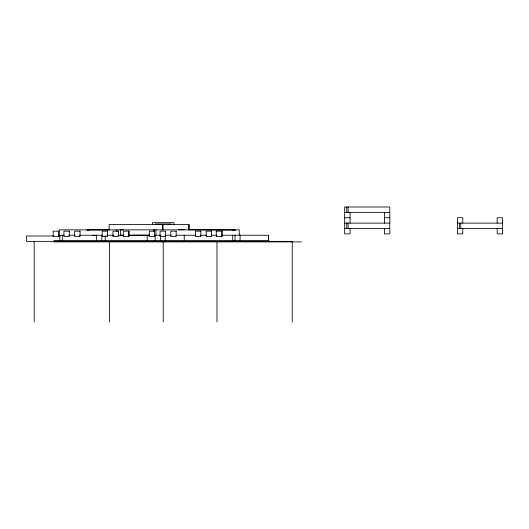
<?xml version="1.0" encoding="UTF-8"?>
<svg xmlns="http://www.w3.org/2000/svg" width="529" height="529" viewBox="0 0 529 529"><rect width="100%" height="100%" fill="white"/><g stroke="black" fill="none" stroke-linecap="round" stroke-linejoin="round"><path stroke-width="0.79" d="M221.638 236.523L221.644 231.153M155.142 223.959L171.27 223.959M109.258 229.897L86.961 229.963L89.421 229.963M119.997 229.864L123.303 229.851M92.754 235.319L96.886 235.306M120.01 235.233L123.317 235.226L117.947 235.233M129.096 235.207L149.747 235.141M344.67 212.374L389.833 212.374L389.833 223.126L344.67 223.126M344.67 217.75L350.046 217.75M384.457 217.75L389.833 217.75M457.387 223.126L502.55 223.126L502.55 217.75L497.174 217.75L497.174 223.126M344.67 228.502L389.833 228.502L389.833 233.878L384.457 233.878L384.457 228.502M457.387 228.502L502.55 228.502L502.55 233.878L497.174 233.878L497.174 228.502M154.666 231.147L149.29 231.147L149.29 236.523L154.666 236.523L154.64 229.857M64.267 235.233L59.327 235.233L59.327 229.857L239.26 229.857L239.26 235.233M68.803 235.233L75.138 235.233M79.251 235.233L102.143 235.233M106.878 235.233L113.834 235.233M129.016 235.233L149.581 235.233M154.64 235.233L160.935 235.233M165.055 235.233L171.132 235.233M175.773 235.233L195.862 235.233M200.511 235.233L206.581 235.233M211.23 235.233L216.996 235.233M221.949 235.233L268.573 235.233L268.573 240.609M53.482 235.987L26.45 235.987L26.45 241.363L292.239 241.363L292.239 322.002M58.402 235.987L60.035 235.987M301.57 241.898L53.971 241.898L53.971 240.609L269.016 240.609L269.016 241.898M178.471 229.692L184.687 229.718M232.615 230.042L235.445 230.049L188.403 229.758M153.86 229.758L153.866 231.292M128.686 231.147L128.686 236.523M502.484 223.126L502.484 228.502M462.769 223.126L462.769 217.75L457.393 217.75L457.393 233.878L462.769 233.878L462.769 228.502M460.779 223.126L460.779 228.502M459.463 223.126L459.463 228.502M389.767 212.374L389.767 206.998L344.67 206.998L344.67 233.878L350.046 233.878L350.046 228.502M389.767 223.126L389.767 228.502M384.457 212.374L384.457 223.126M350.046 212.374L350.046 223.126M348.062 206.998L348.062 212.374M348.062 223.126L348.062 228.502M346.746 206.998L346.746 212.374M346.746 223.126L346.746 228.502M268.421 235.233L268.421 240.609M240.08 235.233L240.08 240.609M235.028 235.233L235.028 240.609M232.7 235.233L232.7 240.609M216.976 241.363L216.976 322.002M189.084 229.857L189.084 224.481L109.119 224.481L109.119 229.857M188.846 224.481L188.846 229.857M184.237 235.233L184.237 240.609M173.968 224.21L173.968 222.669L152.464 222.669L152.464 224.21M165.273 236L165.273 240.609M164.684 241.25L164.684 241.898M163.216 241.363L163.216 322.002M163.097 224.481L163.097 229.857M162.337 224.481L162.337 229.857M161.748 241.25L161.748 241.898M160.446 235.233L160.446 240.609M155.982 229.857L155.982 235.233M155.169 235.233L155.169 240.609M147.188 235.233L147.188 240.609M120.42 229.857L120.42 235.233M116.962 229.857L116.962 231.391M109.457 241.363L109.457 322.002M105.231 236L105.231 240.609M101.872 235.233L101.872 240.609M96.509 235.233L96.509 240.609M62.29 235.233L62.29 240.609M59.83 235.233L59.83 240.609M34.193 241.363L34.193 322.002M216.275 231.153L216.262 236.523L222.332 236.523L222.339 231.153L216.275 231.153M58.547 231.147L53.171 231.147L53.171 236.523L58.547 236.523L58.547 231.147M69.299 231.147L63.923 231.147L63.923 236.523L69.299 236.523L69.299 231.147M80.051 231.147L74.675 231.147L74.675 236.523L80.051 236.523L80.051 231.147M107.599 231.147L102.223 231.147L102.223 236.523L107.599 236.523L107.599 231.147M118.351 231.147L112.975 231.147L112.975 236.523L118.351 236.523L118.351 231.147M165.418 231.147L160.042 231.147L160.042 236.523L165.418 236.523L165.418 231.147M176.17 231.147L170.794 231.147L170.794 236.523L176.17 236.523L176.17 231.147M200.828 231.147L195.452 231.147L195.452 236.523L200.828 236.523L200.828 231.147M211.58 231.147L206.204 231.147L206.204 236.523L211.58 236.523L211.58 231.147M129.096 231.147L123.31 231.147L123.317 236.523L129.102 236.523L129.096 231.147"/></g></svg>
